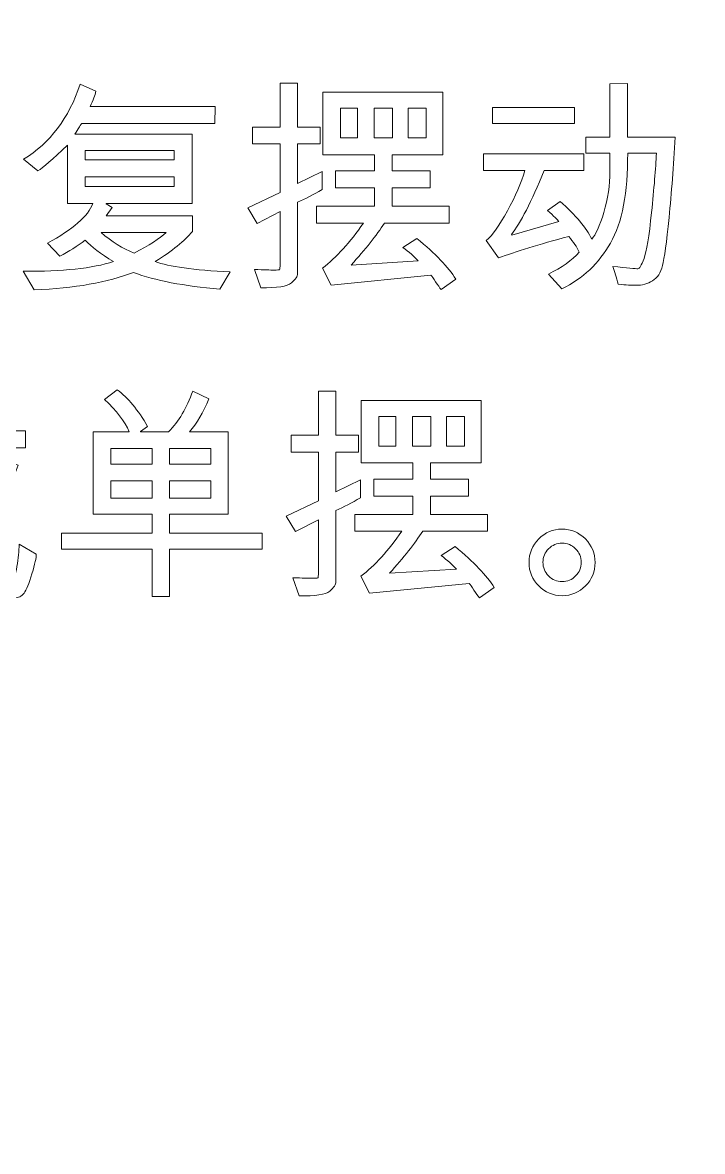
# Model space of a CAD drawing. Header units: millimetres. Extents: x -536 to 886, y 98 to 503.
# Drawn here: x 54.23 to 70.64, y 396.8 to 424.07 of the extents above; entities that cross this region are included whole.
import ezdxf

# ---------------------------------------------------------------- set-up
doc = ezdxf.new("R2010")
doc.units = ezdxf.units.MM
doc.header["$MEASUREMENT"] = 0
doc.layers.add('layer 1', color=7, linetype='Continuous')

msp = doc.modelspace()

# ---------------------------------------------------------------- linework, layer by layer
at = {"layer": 'layer 1', "lineweight": 9}
msp.add_open_spline([(-26.36, 241.324), (-26.36, 241.324), (313.64, 241.324), (313.64, 241.324), (313.64, 241.324), (318.948, 241.327), (324.037, 243.439), (327.788, 247.195), (327.788, 247.195), (331.538, 250.95), (333.644, 256.016), (333.64, 261.324), (333.64, 261.324), (333.64, 261.324), (333.64, 431.324), (333.64, 431.324), (333.64, 431.324), (333.637, 436.632), (331.525, 441.721), (327.77, 445.471), (327.77, 445.471), (324.014, 449.222), (318.948, 451.327), (313.64, 451.324), (313.64, 451.324), (313.64, 451.324), (-26.36, 451.324), (-26.36, 451.324), (-26.36, 451.324), (-31.667, 451.321), (-36.756, 449.209), (-40.507, 445.453), (-40.507, 445.453), (-44.258, 441.698), (-46.363, 436.632), (-46.36, 431.324), (-46.36, 431.324), (-46.36, 431.324), (-46.36, 261.324), (-46.36, 261.324), (-46.36, 261.324), (-46.356, 256.016), (-44.245, 250.927), (-40.489, 247.177), (-40.489, 247.177), (-36.734, 243.426), (-31.667, 241.321), (-26.36, 241.324)], degree=3, knots=[0, 0, 0, 0, 0.083333, 0.083333, 0.083333, 0.083333, 0.166667, 0.166667, 0.166667, 0.166667, 0.25, 0.25, 0.25, 0.25, 0.333333, 0.333333, 0.333333, 0.333333, 0.416667, 0.416667, 0.416667, 0.416667, 0.5, 0.5, 0.5, 0.5, 0.583333, 0.583333, 0.583333, 0.583333, 0.666667, 0.666667, 0.666667, 0.666667, 0.75, 0.75, 0.75, 0.75, 0.833333, 0.833333, 0.833333, 0.833333, 0.916667, 0.916667, 0.916667, 0.916667, 1, 1, 1, 1], dxfattribs=at)
at = {"layer": 'layer 1', "color": 22, "lineweight": 9}
for points, knots in [([(59.244, 418.043), (59.244, 418.043), (58.994, 417.631), (58.994, 417.631), (58.994, 417.631), (58.124, 417.701), (57.43, 417.835), (56.91, 418.032), (56.91, 418.032), (56.286, 417.79), (55.488, 417.649), (54.515, 417.609), (54.515, 417.609), (54.515, 417.609), (54.249, 418.06), (54.249, 418.06), (54.249, 418.06), (55.196, 418.052), (55.921, 418.13), (56.425, 418.293), (56.425, 418.293), (56.123, 418.483), (55.896, 418.654), (55.744, 418.808), (55.744, 418.808), (55.552, 418.665), (55.349, 418.537), (55.131, 418.425), (55.131, 418.425), (55.131, 418.425), (54.833, 418.737), (54.833, 418.737), (54.833, 418.737), (55.447, 419.072), (55.814, 419.392), (55.931, 419.698), (55.931, 419.698), (55.931, 419.698), (55.315, 419.698), (55.315, 419.698), (55.315, 419.698), (55.315, 419.698), (55.315, 421.103), (55.315, 421.103), (55.315, 421.103), (54.958, 420.762), (54.721, 420.556), (54.605, 420.487), (54.605, 420.487), (54.605, 420.487), (54.255, 420.764), (54.255, 420.764), (54.255, 420.764), (54.898, 421.154), (55.353, 421.759), (55.62, 422.576), (55.62, 422.576), (55.62, 422.576), (56.005, 422.408), (56.005, 422.408), (56.005, 422.408), (55.985, 422.313), (55.936, 422.19), (55.861, 422.036), (55.861, 422.036), (55.861, 422.036), (58.883, 422.036), (58.883, 422.036), (58.883, 422.036), (58.883, 422.036), (58.877, 421.632), (58.877, 421.632), (58.877, 421.632), (58.877, 421.632), (55.66, 421.632), (55.66, 421.632), (55.66, 421.632), (55.642, 421.609), (55.614, 421.565), (55.577, 421.501), (55.577, 421.501), (55.54, 421.438), (55.511, 421.394), (55.492, 421.369), (55.492, 421.369), (55.492, 421.369), (58.326, 421.369), (58.326, 421.369), (58.326, 421.369), (58.326, 421.369), (58.326, 419.698), (58.326, 419.698), (58.326, 419.698), (58.326, 419.698), (56.248, 419.698), (56.248, 419.698), (56.248, 419.698), (56.248, 419.698), (56.248, 419.687), (56.248, 419.687), (56.248, 419.687), (56.248, 419.687), (56.393, 419.598), (56.393, 419.598), (56.393, 419.598), (56.393, 419.598), (56.254, 419.402), (56.254, 419.402), (56.254, 419.402), (56.254, 419.402), (58.332, 419.402), (58.332, 419.402), (58.332, 419.402), (58.332, 419.402), (58.332, 419.02), (58.332, 419.02), (58.332, 419.02), (58.144, 418.794), (57.846, 418.551), (57.436, 418.293), (57.436, 418.293), (57.759, 418.172), (58.361, 418.088), (59.244, 418.043)], [0, 0, 0, 0, 0.032258, 0.032258, 0.032258, 0.032258, 0.064516, 0.064516, 0.064516, 0.064516, 0.096774, 0.096774, 0.096774, 0.096774, 0.129032, 0.129032, 0.129032, 0.129032, 0.16129, 0.16129, 0.16129, 0.16129, 0.193548, 0.193548, 0.193548, 0.193548, 0.225806, 0.225806, 0.225806, 0.225806, 0.258065, 0.258065, 0.258065, 0.258065, 0.290323, 0.290323, 0.290323, 0.290323, 0.322581, 0.322581, 0.322581, 0.322581, 0.354839, 0.354839, 0.354839, 0.354839, 0.387097, 0.387097, 0.387097, 0.387097, 0.419355, 0.419355, 0.419355, 0.419355, 0.451613, 0.451613, 0.451613, 0.451613, 0.483871, 0.483871, 0.483871, 0.483871, 0.516129, 0.516129, 0.516129, 0.516129, 0.548387, 0.548387, 0.548387, 0.548387, 0.580645, 0.580645, 0.580645, 0.580645, 0.612903, 0.612903, 0.612903, 0.612903, 0.645161, 0.645161, 0.645161, 0.645161, 0.677419, 0.677419, 0.677419, 0.677419, 0.709677, 0.709677, 0.709677, 0.709677, 0.741935, 0.741935, 0.741935, 0.741935, 0.774194, 0.774194, 0.774194, 0.774194, 0.806452, 0.806452, 0.806452, 0.806452, 0.83871, 0.83871, 0.83871, 0.83871, 0.870968, 0.870968, 0.870968, 0.870968, 0.903226, 0.903226, 0.903226, 0.903226, 0.935484, 0.935484, 0.935484, 0.935484, 0.967742, 0.967742, 0.967742, 0.967742, 1, 1, 1, 1]), ([(61.465, 420.032), (61.254, 419.911), (61.056, 419.808), (60.871, 419.725), (60.871, 419.725), (60.871, 419.725), (60.871, 418.002), (60.871, 418.002), (60.871, 418.002), (60.871, 417.939), (60.822, 417.864), (60.722, 417.778), (60.722, 417.778), (60.623, 417.693), (60.375, 417.654), (59.981, 417.663), (59.981, 417.663), (59.981, 417.663), (59.832, 418.103), (59.832, 418.103), (59.832, 418.103), (60.062, 418.094), (60.218, 418.089), (60.301, 418.089), (60.301, 418.089), (60.381, 418.089), (60.425, 418.092), (60.435, 418.098), (60.435, 418.098), (60.444, 418.105), (60.448, 418.152), (60.448, 418.241), (60.448, 418.241), (60.448, 418.241), (60.448, 419.502), (60.448, 419.502), (60.448, 419.502), (60.448, 419.502), (59.898, 419.215), (59.898, 419.215), (59.898, 419.215), (59.898, 419.215), (59.67, 419.592), (59.67, 419.592), (59.67, 419.592), (59.67, 419.592), (60.448, 419.958), (60.448, 419.958), (60.448, 419.958), (60.448, 419.958), (60.448, 421.136), (60.448, 421.136), (60.448, 421.136), (60.448, 421.136), (59.786, 421.136), (59.786, 421.136), (59.786, 421.136), (59.786, 421.136), (59.786, 421.542), (59.786, 421.542), (59.786, 421.542), (59.786, 421.542), (60.448, 421.542), (60.448, 421.542), (60.448, 421.542), (60.448, 421.542), (60.448, 422.603), (60.448, 422.603), (60.448, 422.603), (60.448, 422.603), (60.871, 422.603), (60.871, 422.603), (60.871, 422.603), (60.871, 422.603), (60.871, 421.542), (60.871, 421.542), (60.871, 421.542), (60.871, 421.542), (61.416, 421.542), (61.416, 421.542), (61.416, 421.542), (61.416, 421.542), (61.416, 421.136), (61.416, 421.136), (61.416, 421.136), (61.416, 421.136), (60.871, 421.136), (60.871, 421.136), (60.871, 421.136), (60.871, 421.136), (60.871, 420.175), (60.871, 420.175), (60.871, 420.175), (60.871, 420.175), (61.465, 420.465), (61.465, 420.465), (61.465, 420.465), (61.465, 420.465), (61.465, 420.032), (61.465, 420.032)], [0, 0, 0, 0, 0.04, 0.04, 0.04, 0.04, 0.08, 0.08, 0.08, 0.08, 0.12, 0.12, 0.12, 0.12, 0.16, 0.16, 0.16, 0.16, 0.2, 0.2, 0.2, 0.2, 0.24, 0.24, 0.24, 0.24, 0.28, 0.28, 0.28, 0.28, 0.32, 0.32, 0.32, 0.32, 0.36, 0.36, 0.36, 0.36, 0.4, 0.4, 0.4, 0.4, 0.44, 0.44, 0.44, 0.44, 0.48, 0.48, 0.48, 0.48, 0.52, 0.52, 0.52, 0.52, 0.56, 0.56, 0.56, 0.56, 0.6, 0.6, 0.6, 0.6, 0.64, 0.64, 0.64, 0.64, 0.68, 0.68, 0.68, 0.68, 0.72, 0.72, 0.72, 0.72, 0.76, 0.76, 0.76, 0.76, 0.8, 0.8, 0.8, 0.8, 0.84, 0.84, 0.84, 0.84, 0.88, 0.88, 0.88, 0.88, 0.92, 0.92, 0.92, 0.92, 0.96, 0.96, 0.96, 0.96, 1, 1, 1, 1]), ([(69.983, 421.298), (69.945, 420.602), (69.896, 419.954), (69.836, 419.355), (69.836, 419.355), (69.775, 418.755), (69.723, 418.37), (69.679, 418.198), (69.679, 418.198), (69.636, 418.026), (69.555, 417.903), (69.436, 417.83), (69.436, 417.83), (69.318, 417.757), (69.186, 417.72), (69.039, 417.72), (69.039, 417.72), (68.938, 417.72), (68.795, 417.729), (68.611, 417.748), (68.611, 417.748), (68.563, 417.91), (68.519, 418.053), (68.477, 418.176), (68.477, 418.176), (68.828, 418.138), (69.031, 418.119), (69.086, 418.119), (69.086, 418.119), (69.12, 418.119), (69.168, 418.201), (69.232, 418.366), (69.232, 418.366), (69.295, 418.53), (69.356, 418.902), (69.414, 419.481), (69.414, 419.481), (69.474, 420.06), (69.513, 420.536), (69.533, 420.913), (69.533, 420.913), (69.533, 420.913), (68.838, 420.913), (68.838, 420.913), (68.838, 420.913), (68.842, 419.957), (68.704, 419.233), (68.424, 418.742), (68.424, 418.742), (68.145, 418.25), (67.753, 417.882), (67.249, 417.637), (67.249, 417.637), (67.249, 417.637), (66.925, 417.991), (66.925, 417.991), (66.925, 417.991), (67.249, 418.15), (67.497, 418.327), (67.666, 418.521), (67.666, 418.521), (67.611, 418.645), (67.526, 418.773), (67.414, 418.903), (67.414, 418.903), (66.696, 418.704), (66.13, 418.53), (65.716, 418.382), (65.716, 418.382), (65.716, 418.382), (65.425, 418.802), (65.425, 418.802), (65.425, 418.802), (65.571, 418.925), (65.74, 419.165), (65.935, 419.52), (65.935, 419.52), (66.129, 419.875), (66.27, 420.199), (66.359, 420.493), (66.359, 420.493), (66.359, 420.493), (65.361, 420.493), (65.361, 420.493), (65.361, 420.493), (65.361, 420.493), (65.361, 420.897), (65.361, 420.897), (65.361, 420.897), (65.361, 420.897), (67.783, 420.897), (67.783, 420.897), (67.783, 420.897), (67.783, 420.897), (67.783, 420.493), (67.783, 420.493), (67.783, 420.493), (67.783, 420.493), (66.825, 420.493), (66.825, 420.493), (66.825, 420.493), (66.512, 419.735), (66.248, 419.22), (66.031, 418.947), (66.031, 418.947), (66.031, 418.947), (66.044, 418.935), (66.044, 418.935), (66.044, 418.935), (66.044, 418.935), (67.175, 419.259), (67.175, 419.259), (67.175, 419.259), (67.149, 419.3), (67.056, 419.39), (66.899, 419.53), (66.899, 419.53), (66.899, 419.53), (67.205, 419.747), (67.205, 419.747), (67.205, 419.747), (67.583, 419.416), (67.838, 419.111), (67.97, 418.836), (67.97, 418.836), (68.068, 418.94), (68.165, 419.156), (68.263, 419.482), (68.263, 419.482), (68.361, 419.809), (68.41, 420.14), (68.41, 420.476), (68.41, 420.476), (68.41, 420.476), (68.41, 420.913), (68.41, 420.913), (68.41, 420.913), (68.41, 420.913), (67.826, 420.913), (67.826, 420.913), (67.826, 420.913), (67.826, 420.913), (67.826, 421.298), (67.826, 421.298), (67.826, 421.298), (67.826, 421.298), (68.41, 421.298), (68.41, 421.298), (68.41, 421.298), (68.41, 421.298), (68.41, 422.586), (68.41, 422.586), (68.41, 422.586), (68.41, 422.586), (68.833, 422.592), (68.833, 422.592), (68.833, 422.592), (68.833, 422.592), (68.833, 421.298), (68.833, 421.298), (68.833, 421.298), (68.833, 421.298), (69.983, 421.298), (69.983, 421.298)], [0, 0, 0, 0, 0.02439, 0.02439, 0.02439, 0.02439, 0.04878, 0.04878, 0.04878, 0.04878, 0.073171, 0.073171, 0.073171, 0.073171, 0.097561, 0.097561, 0.097561, 0.097561, 0.121951, 0.121951, 0.121951, 0.121951, 0.146341, 0.146341, 0.146341, 0.146341, 0.170732, 0.170732, 0.170732, 0.170732, 0.195122, 0.195122, 0.195122, 0.195122, 0.219512, 0.219512, 0.219512, 0.219512, 0.243902, 0.243902, 0.243902, 0.243902, 0.268293, 0.268293, 0.268293, 0.268293, 0.292683, 0.292683, 0.292683, 0.292683, 0.317073, 0.317073, 0.317073, 0.317073, 0.341463, 0.341463, 0.341463, 0.341463, 0.365854, 0.365854, 0.365854, 0.365854, 0.390244, 0.390244, 0.390244, 0.390244, 0.414634, 0.414634, 0.414634, 0.414634, 0.439024, 0.439024, 0.439024, 0.439024, 0.463415, 0.463415, 0.463415, 0.463415, 0.487805, 0.487805, 0.487805, 0.487805, 0.512195, 0.512195, 0.512195, 0.512195, 0.536585, 0.536585, 0.536585, 0.536585, 0.560976, 0.560976, 0.560976, 0.560976, 0.585366, 0.585366, 0.585366, 0.585366, 0.609756, 0.609756, 0.609756, 0.609756, 0.634146, 0.634146, 0.634146, 0.634146, 0.658537, 0.658537, 0.658537, 0.658537, 0.682927, 0.682927, 0.682927, 0.682927, 0.707317, 0.707317, 0.707317, 0.707317, 0.731707, 0.731707, 0.731707, 0.731707, 0.756098, 0.756098, 0.756098, 0.756098, 0.780488, 0.780488, 0.780488, 0.780488, 0.804878, 0.804878, 0.804878, 0.804878, 0.829268, 0.829268, 0.829268, 0.829268, 0.853659, 0.853659, 0.853659, 0.853659, 0.878049, 0.878049, 0.878049, 0.878049, 0.902439, 0.902439, 0.902439, 0.902439, 0.926829, 0.926829, 0.926829, 0.926829, 0.95122, 0.95122, 0.95122, 0.95122, 0.97561, 0.97561, 0.97561, 0.97561, 1, 1, 1, 1]), ([(64.688, 417.87), (64.688, 417.87), (64.333, 417.62), (64.333, 417.62), (64.333, 417.62), (64.3, 417.66), (64.257, 417.721), (64.202, 417.804), (64.202, 417.804), (64.148, 417.887), (64.11, 417.941), (64.088, 417.964), (64.088, 417.964), (64.088, 417.964), (61.682, 417.725), (61.682, 417.725), (61.682, 417.725), (61.682, 417.725), (61.471, 418.135), (61.471, 418.135), (61.471, 418.135), (61.807, 418.392), (62.137, 418.756), (62.461, 419.225), (62.461, 419.225), (62.461, 419.225), (61.327, 419.225), (61.327, 419.225), (61.327, 419.225), (61.327, 419.225), (61.327, 419.63), (61.327, 419.63), (61.327, 419.63), (61.327, 419.63), (62.726, 419.63), (62.726, 419.63), (62.726, 419.63), (62.726, 419.63), (62.726, 420.074), (62.726, 420.074), (62.726, 420.074), (62.726, 420.074), (61.783, 420.074), (61.783, 420.074), (61.783, 420.074), (61.783, 420.074), (61.783, 420.482), (61.783, 420.482), (61.783, 420.482), (61.783, 420.482), (62.726, 420.482), (62.726, 420.482), (62.726, 420.482), (62.726, 420.482), (62.726, 420.875), (62.726, 420.875), (62.726, 420.875), (62.726, 420.875), (61.482, 420.875), (61.482, 420.875), (61.482, 420.875), (61.482, 420.875), (61.482, 422.381), (61.482, 422.381), (61.482, 422.381), (61.482, 422.381), (64.376, 422.381), (64.376, 422.381), (64.376, 422.381), (64.376, 422.381), (64.376, 420.875), (64.376, 420.875), (64.376, 420.875), (64.376, 420.875), (63.15, 420.875), (63.15, 420.875), (63.15, 420.875), (63.15, 420.875), (63.15, 420.482), (63.15, 420.482), (63.15, 420.482), (63.15, 420.482), (64.072, 420.482), (64.072, 420.482), (64.072, 420.482), (64.072, 420.482), (64.072, 420.074), (64.072, 420.074), (64.072, 420.074), (64.072, 420.074), (63.15, 420.074), (63.15, 420.074), (63.15, 420.074), (63.15, 420.074), (63.15, 419.63), (63.15, 419.63), (63.15, 419.63), (63.15, 419.63), (64.525, 419.63), (64.525, 419.63), (64.525, 419.63), (64.525, 419.63), (64.525, 419.225), (64.525, 419.225), (64.525, 419.225), (64.525, 419.225), (62.965, 419.225), (62.965, 419.225), (62.965, 419.225), (62.779, 418.927), (62.511, 418.588), (62.16, 418.209), (62.16, 418.209), (62.16, 418.209), (63.782, 418.309), (63.782, 418.309), (63.782, 418.309), (63.685, 418.414), (63.561, 418.524), (63.411, 418.637), (63.411, 418.637), (63.411, 418.637), (63.749, 418.854), (63.749, 418.854), (63.749, 418.854), (64.198, 418.482), (64.511, 418.153), (64.688, 417.87)], [0, 0, 0, 0, 0.03125, 0.03125, 0.03125, 0.03125, 0.0625, 0.0625, 0.0625, 0.0625, 0.09375, 0.09375, 0.09375, 0.09375, 0.125, 0.125, 0.125, 0.125, 0.15625, 0.15625, 0.15625, 0.15625, 0.1875, 0.1875, 0.1875, 0.1875, 0.21875, 0.21875, 0.21875, 0.21875, 0.25, 0.25, 0.25, 0.25, 0.28125, 0.28125, 0.28125, 0.28125, 0.3125, 0.3125, 0.3125, 0.3125, 0.34375, 0.34375, 0.34375, 0.34375, 0.375, 0.375, 0.375, 0.375, 0.40625, 0.40625, 0.40625, 0.40625, 0.4375, 0.4375, 0.4375, 0.4375, 0.46875, 0.46875, 0.46875, 0.46875, 0.5, 0.5, 0.5, 0.5, 0.53125, 0.53125, 0.53125, 0.53125, 0.5625, 0.5625, 0.5625, 0.5625, 0.59375, 0.59375, 0.59375, 0.59375, 0.625, 0.625, 0.625, 0.625, 0.65625, 0.65625, 0.65625, 0.65625, 0.6875, 0.6875, 0.6875, 0.6875, 0.71875, 0.71875, 0.71875, 0.71875, 0.75, 0.75, 0.75, 0.75, 0.78125, 0.78125, 0.78125, 0.78125, 0.8125, 0.8125, 0.8125, 0.8125, 0.84375, 0.84375, 0.84375, 0.84375, 0.875, 0.875, 0.875, 0.875, 0.90625, 0.90625, 0.90625, 0.90625, 0.9375, 0.9375, 0.9375, 0.9375, 0.96875, 0.96875, 0.96875, 0.96875, 1, 1, 1, 1]), ([(62.32, 421.282), (62.32, 421.282), (62.32, 421.998), (62.32, 421.998), (62.32, 421.998), (62.32, 421.998), (61.905, 421.998), (61.905, 421.998), (61.905, 421.998), (61.905, 421.998), (61.905, 421.282), (61.905, 421.282), (61.905, 421.282), (61.905, 421.282), (62.32, 421.282), (62.32, 421.282)], [0, 0, 0, 0, 0.25, 0.25, 0.25, 0.25, 0.5, 0.5, 0.5, 0.5, 0.75, 0.75, 0.75, 0.75, 1, 1, 1, 1]), ([(63.161, 421.282), (63.161, 421.282), (63.161, 421.998), (63.161, 421.998), (63.161, 421.998), (63.161, 421.998), (62.721, 421.998), (62.721, 421.998), (62.721, 421.998), (62.721, 421.998), (62.721, 421.282), (62.721, 421.282), (62.721, 421.282), (62.721, 421.282), (63.161, 421.282), (63.161, 421.282)], [0, 0, 0, 0, 0.25, 0.25, 0.25, 0.25, 0.5, 0.5, 0.5, 0.5, 0.75, 0.75, 0.75, 0.75, 1, 1, 1, 1]), ([(63.977, 421.282), (63.977, 421.282), (63.977, 421.998), (63.977, 421.998), (63.977, 421.998), (63.977, 421.998), (63.537, 421.998), (63.537, 421.998), (63.537, 421.998), (63.537, 421.998), (63.537, 421.282), (63.537, 421.282), (63.537, 421.282), (63.537, 421.282), (63.977, 421.282), (63.977, 421.282)], [0, 0, 0, 0, 0.25, 0.25, 0.25, 0.25, 0.5, 0.5, 0.5, 0.5, 0.75, 0.75, 0.75, 0.75, 1, 1, 1, 1]), ([(67.555, 421.632), (67.555, 421.632), (65.577, 421.632), (65.577, 421.632), (65.577, 421.632), (65.577, 421.632), (65.577, 422.014), (65.577, 422.014), (65.577, 422.014), (65.577, 422.014), (67.555, 422.014), (67.555, 422.014), (67.555, 422.014), (67.555, 422.014), (67.555, 421.632), (67.555, 421.632)], [0, 0, 0, 0, 0.25, 0.25, 0.25, 0.25, 0.5, 0.5, 0.5, 0.5, 0.75, 0.75, 0.75, 0.75, 1, 1, 1, 1]), ([(57.893, 420.748), (57.893, 420.748), (57.893, 420.975), (57.893, 420.975), (57.893, 420.975), (57.893, 420.975), (55.744, 420.975), (55.744, 420.975), (55.744, 420.975), (55.744, 420.975), (55.744, 420.748), (55.744, 420.748), (55.744, 420.748), (55.744, 420.748), (57.893, 420.748), (57.893, 420.748)], [0, 0, 0, 0, 0.25, 0.25, 0.25, 0.25, 0.5, 0.5, 0.5, 0.5, 0.75, 0.75, 0.75, 0.75, 1, 1, 1, 1]), ([(57.893, 420.108), (57.893, 420.108), (57.893, 420.341), (57.893, 420.341), (57.893, 420.341), (57.893, 420.341), (55.744, 420.341), (55.744, 420.341), (55.744, 420.341), (55.744, 420.341), (55.744, 420.108), (55.744, 420.108), (55.744, 420.108), (55.744, 420.108), (57.893, 420.108), (57.893, 420.108)], [0, 0, 0, 0, 0.25, 0.25, 0.25, 0.25, 0.5, 0.5, 0.5, 0.5, 0.75, 0.75, 0.75, 0.75, 1, 1, 1, 1]), ([(57.698, 418.998), (57.698, 418.998), (56.126, 418.998), (56.126, 418.998), (56.126, 418.998), (56.38, 418.772), (56.647, 418.606), (56.927, 418.498), (56.927, 418.498), (57.29, 418.685), (57.548, 418.851), (57.698, 418.998)], [0, 0, 0, 0, 0.333333, 0.333333, 0.333333, 0.333333, 0.666667, 0.666667, 0.666667, 0.666667, 1, 1, 1, 1]), ([(54.562, 411.226), (54.565, 411.145), (54.531, 410.987), (54.46, 410.753), (54.46, 410.753), (54.388, 410.519), (54.325, 410.363), (54.269, 410.286), (54.269, 410.286), (54.212, 410.209), (54.131, 410.171), (54.025, 410.171), (54.025, 410.171), (53.869, 410.171), (53.673, 410.303), (53.437, 410.567), (53.437, 410.567), (53.201, 410.831), (53.028, 411.091), (52.918, 411.348), (52.918, 411.348), (52.548, 410.958), (52.175, 410.647), (51.795, 410.415), (51.795, 410.415), (51.795, 410.415), (51.412, 410.711), (51.412, 410.711), (51.412, 410.711), (51.944, 410.998), (52.379, 411.345), (52.717, 411.749), (52.717, 411.749), (52.525, 412.216), (52.385, 412.899), (52.297, 413.797), (52.297, 413.797), (52.297, 413.797), (50.628, 413.797), (50.628, 413.797), (50.628, 413.797), (50.628, 413.797), (50.628, 413.044), (50.628, 413.044), (50.628, 413.044), (50.628, 413.044), (52.111, 413.044), (52.111, 413.044), (52.111, 413.044), (52.087, 412.304), (52.027, 411.795), (51.935, 411.516), (51.935, 411.516), (51.841, 411.238), (51.644, 411.098), (51.341, 411.098), (51.341, 411.098), (51.233, 411.098), (51.083, 411.113), (50.891, 411.142), (50.891, 411.142), (50.891, 411.142), (50.707, 411.603), (50.707, 411.603), (50.707, 411.603), (50.94, 411.533), (51.159, 411.498), (51.363, 411.498), (51.363, 411.498), (51.492, 411.498), (51.575, 411.609), (51.611, 411.833), (51.611, 411.833), (51.648, 412.056), (51.671, 412.323), (51.678, 412.636), (51.678, 412.636), (51.678, 412.636), (50.623, 412.636), (50.623, 412.636), (50.623, 412.636), (50.606, 411.858), (50.537, 411.298), (50.415, 410.958), (50.415, 410.958), (50.293, 410.618), (50.136, 410.341), (49.945, 410.127), (49.945, 410.127), (49.945, 410.127), (49.589, 410.393), (49.589, 410.393), (49.589, 410.393), (49.984, 410.795), (50.184, 411.421), (50.191, 412.271), (50.191, 412.271), (50.191, 412.271), (50.208, 414.205), (50.208, 414.205), (50.208, 414.205), (50.208, 414.205), (52.256, 414.205), (52.256, 414.205), (52.256, 414.205), (52.237, 414.644), (52.228, 414.957), (52.228, 415.143), (52.228, 415.143), (52.228, 415.143), (52.647, 415.143), (52.647, 415.143), (52.647, 415.143), (52.651, 414.738), (52.662, 414.425), (52.679, 414.205), (52.679, 414.205), (52.679, 414.205), (54.301, 414.205), (54.301, 414.205), (54.301, 414.205), (54.301, 414.205), (54.301, 413.797), (54.301, 413.797), (54.301, 413.797), (54.301, 413.797), (52.706, 413.797), (52.706, 413.797), (52.706, 413.797), (52.773, 413.061), (52.882, 412.503), (53.035, 412.122), (53.035, 412.122), (53.293, 412.454), (53.53, 412.915), (53.745, 413.505), (53.745, 413.505), (53.745, 413.505), (54.13, 413.377), (54.13, 413.377), (54.13, 413.377), (53.877, 412.677), (53.574, 412.111), (53.219, 411.676), (53.219, 411.676), (53.356, 411.412), (53.503, 411.173), (53.66, 410.959), (53.66, 410.959), (53.816, 410.745), (53.932, 410.637), (54.008, 410.637), (54.008, 410.637), (54.032, 410.637), (54.061, 410.735), (54.095, 410.928), (54.095, 410.928), (54.129, 411.122), (54.148, 411.3), (54.152, 411.465), (54.152, 411.465), (54.152, 411.465), (54.562, 411.226), (54.562, 411.226)], [0, 0, 0, 0, 0.02439, 0.02439, 0.02439, 0.02439, 0.04878, 0.04878, 0.04878, 0.04878, 0.073171, 0.073171, 0.073171, 0.073171, 0.097561, 0.097561, 0.097561, 0.097561, 0.121951, 0.121951, 0.121951, 0.121951, 0.146341, 0.146341, 0.146341, 0.146341, 0.170732, 0.170732, 0.170732, 0.170732, 0.195122, 0.195122, 0.195122, 0.195122, 0.219512, 0.219512, 0.219512, 0.219512, 0.243902, 0.243902, 0.243902, 0.243902, 0.268293, 0.268293, 0.268293, 0.268293, 0.292683, 0.292683, 0.292683, 0.292683, 0.317073, 0.317073, 0.317073, 0.317073, 0.341463, 0.341463, 0.341463, 0.341463, 0.365854, 0.365854, 0.365854, 0.365854, 0.390244, 0.390244, 0.390244, 0.390244, 0.414634, 0.414634, 0.414634, 0.414634, 0.439024, 0.439024, 0.439024, 0.439024, 0.463415, 0.463415, 0.463415, 0.463415, 0.487805, 0.487805, 0.487805, 0.487805, 0.512195, 0.512195, 0.512195, 0.512195, 0.536585, 0.536585, 0.536585, 0.536585, 0.560976, 0.560976, 0.560976, 0.560976, 0.585366, 0.585366, 0.585366, 0.585366, 0.609756, 0.609756, 0.609756, 0.609756, 0.634146, 0.634146, 0.634146, 0.634146, 0.658537, 0.658537, 0.658537, 0.658537, 0.682927, 0.682927, 0.682927, 0.682927, 0.707317, 0.707317, 0.707317, 0.707317, 0.731707, 0.731707, 0.731707, 0.731707, 0.756098, 0.756098, 0.756098, 0.756098, 0.780488, 0.780488, 0.780488, 0.780488, 0.804878, 0.804878, 0.804878, 0.804878, 0.829268, 0.829268, 0.829268, 0.829268, 0.853659, 0.853659, 0.853659, 0.853659, 0.878049, 0.878049, 0.878049, 0.878049, 0.902439, 0.902439, 0.902439, 0.902439, 0.926829, 0.926829, 0.926829, 0.926829, 0.95122, 0.95122, 0.95122, 0.95122, 0.97561, 0.97561, 0.97561, 0.97561, 1, 1, 1, 1]), ([(60.012, 411.348), (60.012, 411.348), (57.779, 411.348), (57.779, 411.348), (57.779, 411.348), (57.779, 411.348), (57.779, 410.203), (57.779, 410.203), (57.779, 410.203), (57.779, 410.203), (57.358, 410.203), (57.358, 410.203), (57.358, 410.203), (57.358, 410.203), (57.358, 411.348), (57.358, 411.348), (57.358, 411.348), (57.358, 411.348), (55.169, 411.348), (55.169, 411.348), (55.169, 411.348), (55.169, 411.348), (55.169, 411.731), (55.169, 411.731), (55.169, 411.731), (55.169, 411.731), (57.358, 411.731), (57.358, 411.731), (57.358, 411.731), (57.358, 411.731), (57.358, 412.192), (57.358, 412.192), (57.358, 412.192), (57.358, 412.192), (55.939, 412.192), (55.939, 412.192), (55.939, 412.192), (55.939, 412.192), (55.939, 414.183), (55.939, 414.183), (55.939, 414.183), (55.939, 414.183), (56.808, 414.183), (56.808, 414.183), (56.808, 414.183), (56.696, 414.442), (56.498, 414.7), (56.213, 414.959), (56.213, 414.959), (56.213, 414.959), (56.517, 415.197), (56.517, 415.197), (56.517, 415.197), (56.776, 415.006), (57.021, 414.711), (57.252, 414.31), (57.252, 414.31), (57.252, 414.31), (57.079, 414.188), (57.079, 414.188), (57.079, 414.188), (57.079, 414.188), (57.079, 414.183), (57.079, 414.183), (57.079, 414.183), (57.079, 414.183), (57.757, 414.183), (57.757, 414.183), (57.757, 414.183), (58.001, 414.433), (58.196, 414.76), (58.34, 415.165), (58.34, 415.165), (58.34, 415.165), (58.728, 414.981), (58.728, 414.981), (58.728, 414.981), (58.596, 414.649), (58.44, 414.384), (58.261, 414.183), (58.261, 414.183), (58.261, 414.183), (59.195, 414.183), (59.195, 414.183), (59.195, 414.183), (59.195, 414.183), (59.195, 412.192), (59.195, 412.192), (59.195, 412.192), (59.195, 412.192), (57.779, 412.192), (57.779, 412.192), (57.779, 412.192), (57.779, 412.192), (57.779, 411.731), (57.779, 411.731), (57.779, 411.731), (57.779, 411.731), (60.012, 411.731), (60.012, 411.731), (60.012, 411.731), (60.012, 411.731), (60.012, 411.348), (60.012, 411.348)], [0, 0, 0, 0, 0.038462, 0.038462, 0.038462, 0.038462, 0.076923, 0.076923, 0.076923, 0.076923, 0.115385, 0.115385, 0.115385, 0.115385, 0.153846, 0.153846, 0.153846, 0.153846, 0.192308, 0.192308, 0.192308, 0.192308, 0.230769, 0.230769, 0.230769, 0.230769, 0.269231, 0.269231, 0.269231, 0.269231, 0.307692, 0.307692, 0.307692, 0.307692, 0.346154, 0.346154, 0.346154, 0.346154, 0.384615, 0.384615, 0.384615, 0.384615, 0.423077, 0.423077, 0.423077, 0.423077, 0.461538, 0.461538, 0.461538, 0.461538, 0.5, 0.5, 0.5, 0.5, 0.538462, 0.538462, 0.538462, 0.538462, 0.576923, 0.576923, 0.576923, 0.576923, 0.615385, 0.615385, 0.615385, 0.615385, 0.653846, 0.653846, 0.653846, 0.653846, 0.692308, 0.692308, 0.692308, 0.692308, 0.730769, 0.730769, 0.730769, 0.730769, 0.769231, 0.769231, 0.769231, 0.769231, 0.807692, 0.807692, 0.807692, 0.807692, 0.846154, 0.846154, 0.846154, 0.846154, 0.884615, 0.884615, 0.884615, 0.884615, 0.923077, 0.923077, 0.923077, 0.923077, 0.961538, 0.961538, 0.961538, 0.961538, 1, 1, 1, 1]), ([(62.39, 412.588), (62.179, 412.467), (61.981, 412.364), (61.796, 412.282), (61.796, 412.282), (61.796, 412.282), (61.796, 410.559), (61.796, 410.559), (61.796, 410.559), (61.796, 410.496), (61.747, 410.421), (61.647, 410.334), (61.647, 410.334), (61.548, 410.249), (61.3, 410.21), (60.906, 410.22), (60.906, 410.22), (60.906, 410.22), (60.757, 410.659), (60.757, 410.659), (60.757, 410.659), (60.987, 410.65), (61.143, 410.646), (61.226, 410.646), (61.226, 410.646), (61.306, 410.646), (61.35, 410.648), (61.36, 410.655), (61.36, 410.655), (61.369, 410.661), (61.373, 410.709), (61.373, 410.798), (61.373, 410.798), (61.373, 410.798), (61.373, 412.059), (61.373, 412.059), (61.373, 412.059), (61.373, 412.059), (60.823, 411.772), (60.823, 411.772), (60.823, 411.772), (60.823, 411.772), (60.595, 412.148), (60.595, 412.148), (60.595, 412.148), (60.595, 412.148), (61.373, 412.514), (61.373, 412.514), (61.373, 412.514), (61.373, 412.514), (61.373, 413.692), (61.373, 413.692), (61.373, 413.692), (61.373, 413.692), (60.712, 413.692), (60.712, 413.692), (60.712, 413.692), (60.712, 413.692), (60.712, 414.098), (60.712, 414.098), (60.712, 414.098), (60.712, 414.098), (61.373, 414.098), (61.373, 414.098), (61.373, 414.098), (61.373, 414.098), (61.373, 415.16), (61.373, 415.16), (61.373, 415.16), (61.373, 415.16), (61.796, 415.16), (61.796, 415.16), (61.796, 415.16), (61.796, 415.16), (61.796, 414.098), (61.796, 414.098), (61.796, 414.098), (61.796, 414.098), (62.341, 414.098), (62.341, 414.098), (62.341, 414.098), (62.341, 414.098), (62.341, 413.692), (62.341, 413.692), (62.341, 413.692), (62.341, 413.692), (61.796, 413.692), (61.796, 413.692), (61.796, 413.692), (61.796, 413.692), (61.796, 412.732), (61.796, 412.732), (61.796, 412.732), (61.796, 412.732), (62.39, 413.022), (62.39, 413.022), (62.39, 413.022), (62.39, 413.022), (62.39, 412.588), (62.39, 412.588)], [0, 0, 0, 0, 0.04, 0.04, 0.04, 0.04, 0.08, 0.08, 0.08, 0.08, 0.12, 0.12, 0.12, 0.12, 0.16, 0.16, 0.16, 0.16, 0.2, 0.2, 0.2, 0.2, 0.24, 0.24, 0.24, 0.24, 0.28, 0.28, 0.28, 0.28, 0.32, 0.32, 0.32, 0.32, 0.36, 0.36, 0.36, 0.36, 0.4, 0.4, 0.4, 0.4, 0.44, 0.44, 0.44, 0.44, 0.48, 0.48, 0.48, 0.48, 0.52, 0.52, 0.52, 0.52, 0.56, 0.56, 0.56, 0.56, 0.6, 0.6, 0.6, 0.6, 0.64, 0.64, 0.64, 0.64, 0.68, 0.68, 0.68, 0.68, 0.72, 0.72, 0.72, 0.72, 0.76, 0.76, 0.76, 0.76, 0.8, 0.8, 0.8, 0.8, 0.84, 0.84, 0.84, 0.84, 0.88, 0.88, 0.88, 0.88, 0.92, 0.92, 0.92, 0.92, 0.96, 0.96, 0.96, 0.96, 1, 1, 1, 1]), ([(65.614, 410.426), (65.614, 410.426), (65.258, 410.176), (65.258, 410.176), (65.258, 410.176), (65.225, 410.216), (65.182, 410.277), (65.127, 410.36), (65.127, 410.36), (65.073, 410.444), (65.035, 410.498), (65.013, 410.521), (65.013, 410.521), (65.013, 410.521), (62.607, 410.282), (62.607, 410.282), (62.607, 410.282), (62.607, 410.282), (62.396, 410.692), (62.396, 410.692), (62.396, 410.692), (62.732, 410.948), (63.062, 411.312), (63.386, 411.782), (63.386, 411.782), (63.386, 411.782), (62.252, 411.782), (62.252, 411.782), (62.252, 411.782), (62.252, 411.782), (62.252, 412.186), (62.252, 412.186), (62.252, 412.186), (62.252, 412.186), (63.651, 412.186), (63.651, 412.186), (63.651, 412.186), (63.651, 412.186), (63.651, 412.631), (63.651, 412.631), (63.651, 412.631), (63.651, 412.631), (62.708, 412.631), (62.708, 412.631), (62.708, 412.631), (62.708, 412.631), (62.708, 413.038), (62.708, 413.038), (62.708, 413.038), (62.708, 413.038), (63.651, 413.038), (63.651, 413.038), (63.651, 413.038), (63.651, 413.038), (63.651, 413.432), (63.651, 413.432), (63.651, 413.432), (63.651, 413.432), (62.407, 413.432), (62.407, 413.432), (62.407, 413.432), (62.407, 413.432), (62.407, 414.937), (62.407, 414.937), (62.407, 414.937), (62.407, 414.937), (65.301, 414.937), (65.301, 414.937), (65.301, 414.937), (65.301, 414.937), (65.301, 413.432), (65.301, 413.432), (65.301, 413.432), (65.301, 413.432), (64.075, 413.432), (64.075, 413.432), (64.075, 413.432), (64.075, 413.432), (64.075, 413.038), (64.075, 413.038), (64.075, 413.038), (64.075, 413.038), (64.997, 413.038), (64.997, 413.038), (64.997, 413.038), (64.997, 413.038), (64.997, 412.631), (64.997, 412.631), (64.997, 412.631), (64.997, 412.631), (64.075, 412.631), (64.075, 412.631), (64.075, 412.631), (64.075, 412.631), (64.075, 412.186), (64.075, 412.186), (64.075, 412.186), (64.075, 412.186), (65.451, 412.186), (65.451, 412.186), (65.451, 412.186), (65.451, 412.186), (65.451, 411.782), (65.451, 411.782), (65.451, 411.782), (65.451, 411.782), (63.89, 411.782), (63.89, 411.782), (63.89, 411.782), (63.704, 411.484), (63.436, 411.145), (63.085, 410.765), (63.085, 410.765), (63.085, 410.765), (64.707, 410.865), (64.707, 410.865), (64.707, 410.865), (64.61, 410.971), (64.486, 411.08), (64.336, 411.194), (64.336, 411.194), (64.336, 411.194), (64.675, 411.411), (64.675, 411.411), (64.675, 411.411), (65.123, 411.038), (65.436, 410.709), (65.614, 410.426)], [0, 0, 0, 0, 0.03125, 0.03125, 0.03125, 0.03125, 0.0625, 0.0625, 0.0625, 0.0625, 0.09375, 0.09375, 0.09375, 0.09375, 0.125, 0.125, 0.125, 0.125, 0.15625, 0.15625, 0.15625, 0.15625, 0.1875, 0.1875, 0.1875, 0.1875, 0.21875, 0.21875, 0.21875, 0.21875, 0.25, 0.25, 0.25, 0.25, 0.28125, 0.28125, 0.28125, 0.28125, 0.3125, 0.3125, 0.3125, 0.3125, 0.34375, 0.34375, 0.34375, 0.34375, 0.375, 0.375, 0.375, 0.375, 0.40625, 0.40625, 0.40625, 0.40625, 0.4375, 0.4375, 0.4375, 0.4375, 0.46875, 0.46875, 0.46875, 0.46875, 0.5, 0.5, 0.5, 0.5, 0.53125, 0.53125, 0.53125, 0.53125, 0.5625, 0.5625, 0.5625, 0.5625, 0.59375, 0.59375, 0.59375, 0.59375, 0.625, 0.625, 0.625, 0.625, 0.65625, 0.65625, 0.65625, 0.65625, 0.6875, 0.6875, 0.6875, 0.6875, 0.71875, 0.71875, 0.71875, 0.71875, 0.75, 0.75, 0.75, 0.75, 0.78125, 0.78125, 0.78125, 0.78125, 0.8125, 0.8125, 0.8125, 0.8125, 0.84375, 0.84375, 0.84375, 0.84375, 0.875, 0.875, 0.875, 0.875, 0.90625, 0.90625, 0.90625, 0.90625, 0.9375, 0.9375, 0.9375, 0.9375, 0.96875, 0.96875, 0.96875, 0.96875, 1, 1, 1, 1]), ([(63.245, 413.838), (63.245, 413.838), (63.245, 414.555), (63.245, 414.555), (63.245, 414.555), (63.245, 414.555), (62.83, 414.555), (62.83, 414.555), (62.83, 414.555), (62.83, 414.555), (62.83, 413.838), (62.83, 413.838), (62.83, 413.838), (62.83, 413.838), (63.245, 413.838), (63.245, 413.838)], [0, 0, 0, 0, 0.25, 0.25, 0.25, 0.25, 0.5, 0.5, 0.5, 0.5, 0.75, 0.75, 0.75, 0.75, 1, 1, 1, 1]), ([(64.086, 413.838), (64.086, 413.838), (64.086, 414.555), (64.086, 414.555), (64.086, 414.555), (64.086, 414.555), (63.646, 414.555), (63.646, 414.555), (63.646, 414.555), (63.646, 414.555), (63.646, 413.838), (63.646, 413.838), (63.646, 413.838), (63.646, 413.838), (64.086, 413.838), (64.086, 413.838)], [0, 0, 0, 0, 0.25, 0.25, 0.25, 0.25, 0.5, 0.5, 0.5, 0.5, 0.75, 0.75, 0.75, 0.75, 1, 1, 1, 1]), ([(64.902, 413.838), (64.902, 413.838), (64.902, 414.555), (64.902, 414.555), (64.902, 414.555), (64.902, 414.555), (64.463, 414.555), (64.463, 414.555), (64.463, 414.555), (64.463, 414.555), (64.463, 413.838), (64.463, 413.838), (64.463, 413.838), (64.463, 413.838), (64.902, 413.838), (64.902, 413.838)], [0, 0, 0, 0, 0.25, 0.25, 0.25, 0.25, 0.5, 0.5, 0.5, 0.5, 0.75, 0.75, 0.75, 0.75, 1, 1, 1, 1]), ([(57.358, 413.404), (57.358, 413.404), (57.358, 413.776), (57.358, 413.776), (57.358, 413.776), (57.358, 413.776), (56.362, 413.776), (56.362, 413.776), (56.362, 413.776), (56.362, 413.776), (56.362, 413.404), (56.362, 413.404), (56.362, 413.404), (56.362, 413.404), (57.358, 413.404), (57.358, 413.404)], [0, 0, 0, 0, 0.25, 0.25, 0.25, 0.25, 0.5, 0.5, 0.5, 0.5, 0.75, 0.75, 0.75, 0.75, 1, 1, 1, 1]), ([(58.775, 413.404), (58.775, 413.404), (58.775, 413.776), (58.775, 413.776), (58.775, 413.776), (58.775, 413.776), (57.779, 413.776), (57.779, 413.776), (57.779, 413.776), (57.779, 413.776), (57.779, 413.404), (57.779, 413.404), (57.779, 413.404), (57.779, 413.404), (58.775, 413.404), (58.775, 413.404)], [0, 0, 0, 0, 0.25, 0.25, 0.25, 0.25, 0.5, 0.5, 0.5, 0.5, 0.75, 0.75, 0.75, 0.75, 1, 1, 1, 1]), ([(57.358, 412.577), (57.358, 412.577), (57.358, 412.997), (57.358, 412.997), (57.358, 412.997), (57.358, 412.997), (56.362, 412.997), (56.362, 412.997), (56.362, 412.997), (56.362, 412.997), (56.362, 412.577), (56.362, 412.577), (56.362, 412.577), (56.362, 412.577), (57.358, 412.577), (57.358, 412.577)], [0, 0, 0, 0, 0.25, 0.25, 0.25, 0.25, 0.5, 0.5, 0.5, 0.5, 0.75, 0.75, 0.75, 0.75, 1, 1, 1, 1]), ([(58.775, 412.577), (58.775, 412.577), (58.775, 412.997), (58.775, 412.997), (58.775, 412.997), (58.775, 412.997), (57.779, 412.997), (57.779, 412.997), (57.779, 412.997), (57.779, 412.997), (57.779, 412.577), (57.779, 412.577), (57.779, 412.577), (57.779, 412.577), (58.775, 412.577), (58.775, 412.577)], [0, 0, 0, 0, 0.25, 0.25, 0.25, 0.25, 0.5, 0.5, 0.5, 0.5, 0.75, 0.75, 0.75, 0.75, 1, 1, 1, 1]), ([(67.251, 411.831), (67.472, 411.831), (67.661, 411.752), (67.817, 411.595), (67.817, 411.595), (67.974, 411.437), (68.051, 411.247), (68.051, 411.025), (68.051, 411.025), (68.051, 410.805), (67.974, 410.616), (67.818, 410.459), (67.818, 410.459), (67.662, 410.303), (67.475, 410.225), (67.257, 410.225), (67.257, 410.225), (67.037, 410.225), (66.848, 410.303), (66.691, 410.459), (66.691, 410.459), (66.535, 410.616), (66.457, 410.805), (66.457, 411.025), (66.457, 411.025), (66.457, 411.247), (66.535, 411.437), (66.69, 411.595), (66.69, 411.595), (66.846, 411.752), (67.033, 411.831), (67.251, 411.831)], [0, 0, 0, 0, 0.125, 0.125, 0.125, 0.125, 0.25, 0.25, 0.25, 0.25, 0.375, 0.375, 0.375, 0.375, 0.5, 0.5, 0.5, 0.5, 0.625, 0.625, 0.625, 0.625, 0.75, 0.75, 0.75, 0.75, 0.875, 0.875, 0.875, 0.875, 1, 1, 1, 1]), ([(67.254, 410.564), (67.383, 410.564), (67.491, 410.61), (67.581, 410.701), (67.581, 410.701), (67.671, 410.793), (67.715, 410.902), (67.715, 411.031), (67.715, 411.031), (67.715, 411.159), (67.67, 411.268), (67.58, 411.358), (67.58, 411.358), (67.489, 411.447), (67.381, 411.492), (67.254, 411.492), (67.254, 411.492), (67.127, 411.492), (67.019, 411.447), (66.928, 411.358), (66.928, 411.358), (66.838, 411.268), (66.793, 411.159), (66.793, 411.031), (66.793, 411.031), (66.793, 410.902), (66.838, 410.793), (66.927, 410.701), (66.927, 410.701), (67.017, 410.61), (67.126, 410.564), (67.254, 410.564)], [0, 0, 0, 0, 0.125, 0.125, 0.125, 0.125, 0.25, 0.25, 0.25, 0.25, 0.375, 0.375, 0.375, 0.375, 0.5, 0.5, 0.5, 0.5, 0.625, 0.625, 0.625, 0.625, 0.75, 0.75, 0.75, 0.75, 0.875, 0.875, 0.875, 0.875, 1, 1, 1, 1])]:
    msp.add_open_spline(points, degree=3, knots=knots, dxfattribs=at)

doc.saveas('drawing.dxf')
